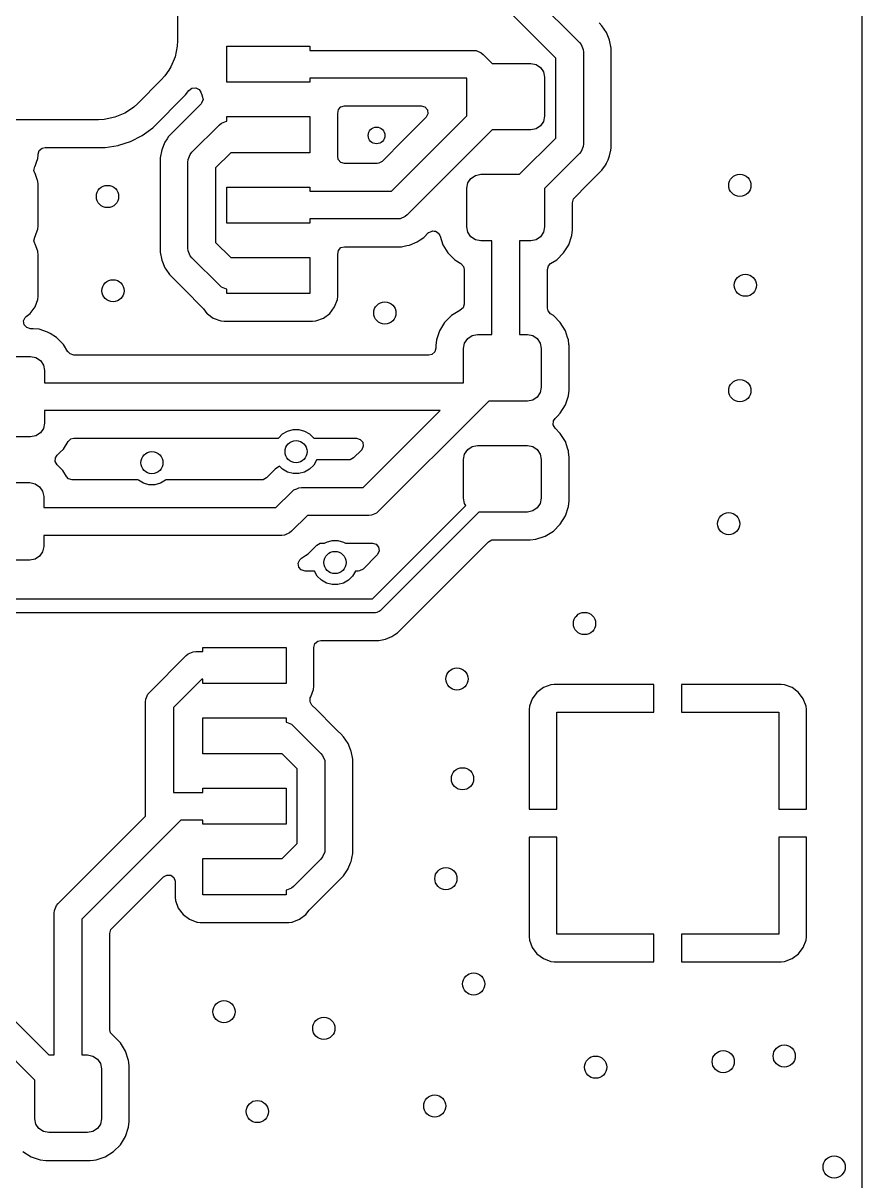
# Model space of a CAD drawing. Extents: x 2.03 to 8.88, y -5.74 to -2.97.
# Drawn here: x 8.283 to 8.878, y -4.309 to -3.487 of the extents above; entities that cross this region are included whole.
import ezdxf

# ---------------------------------------------------------------- set-up
doc = ezdxf.new("R2010")
doc.units = 0
doc.header["$MEASUREMENT"] = 0
doc.layers.add('BLACK', color=7, linetype='CONTINUOUS')

msp = doc.modelspace()

# ---------------------------------------------------------------- linework, layer by layer
at = {"layer": 'BLACK', "linetype": 'CONTINUOUS'}
for p, q in [((8.87793, -3.05134), (8.87793, -5.65929)), ((8.57511, -3.39855), (8.67747, -3.50091)), ((8.39222, -3.40551), (8.39222, -3.4997)), ((8.66067, -3.51195), (8.56407, -3.41535)), ((8.69346, -3.48904), (8.69142, -3.48699)), ((8.6967, -3.49388), (8.69346, -3.48904)), ((8.39222, -3.4997), (8.39203, -3.50356)), ((8.67747, -3.50091), (8.6787, -3.50241)), ((8.6986, -3.49848), (8.6967, -3.49388)), ((8.6967, -3.49388), (8.6967, -3.49388)), ((8.69892, -3.49926), (8.6986, -3.49848)), ((8.70006, -3.50496), (8.69892, -3.49926)), ((8.69892, -3.49926), (8.69892, -3.49926)), ((8.69892, -3.49926), (8.69892, -3.49926)), ((8.39203, -3.50356), (8.39053, -3.51113)), ((8.42717, -3.52913), (8.42717, -3.50354)), ((8.42717, -3.50354), (8.48622, -3.50354)), ((8.48622, -3.50354), (8.48622, -3.5065)), ((8.48622, -3.5065), (8.60217, -3.5065)), ((8.60217, -3.5065), (8.60409, -3.50669)), ((8.60409, -3.50669), (8.60763, -3.50815)), ((8.60763, -3.50815), (8.60763, -3.50815)), ((8.60763, -3.50815), (8.60913, -3.50938)), ((8.6787, -3.50241), (8.6787, -3.50241)), ((8.6787, -3.50241), (8.68017, -3.50595)), ((8.68017, -3.50595), (8.68035, -3.50787)), ((8.68035, -3.50787), (8.68035, -3.5728)), ((8.70006, -3.57571), (8.70006, -3.50496)), ((8.39053, -3.51113), (8.38758, -3.51826)), ((8.60913, -3.50938), (8.61549, -3.51575)), ((8.61549, -3.51575), (8.64291, -3.51575)), ((8.64291, -3.51575), (8.64668, -3.5165)), ((8.64668, -3.5165), (8.64987, -3.51863)), ((8.66067, -3.56872), (8.66067, -3.51195)), ((8.38329, -3.52468), (8.38069, -3.52754)), ((8.38603, -3.52058), (8.38329, -3.52468)), ((8.38758, -3.51826), (8.38603, -3.52058)), ((8.64987, -3.51863), (8.65201, -3.52182)), ((8.65201, -3.52182), (8.65276, -3.52559)), ((8.65276, -3.52559), (8.65276, -3.55315)), ((8.38069, -3.52754), (8.36406, -3.54418)), ((8.40023, -3.535), (8.40241, -3.53332)), ((8.40241, -3.53332), (8.40515, -3.53308)), ((8.40515, -3.53308), (8.40758, -3.53437)), ((8.48622, -3.52913), (8.42717, -3.52913)), ((8.59764, -3.52618), (8.48622, -3.52618)), ((8.48622, -3.52618), (8.48622, -3.52913)), ((8.59764, -3.55301), (8.59764, -3.52618)), ((8.37471, -3.5614), (8.39791, -3.53819)), ((8.39791, -3.53819), (8.40023, -3.535)), ((8.40758, -3.53437), (8.40876, -3.53616)), ((8.40876, -3.53616), (8.40969, -3.53867)), ((8.41031, -3.54142), (8.40935, -3.54399)), ((8.40969, -3.53867), (8.40972, -3.53873)), ((8.40972, -3.53873), (8.40974, -3.53879)), ((8.40974, -3.53879), (8.40982, -3.539)), ((8.40982, -3.539), (8.40978, -3.53901)), ((8.40978, -3.53901), (8.41031, -3.54142)), ((8.35736, -3.54933), (8.35478, -3.55106)), ((8.3612, -3.54677), (8.35736, -3.54933)), ((8.36406, -3.54418), (8.3612, -3.54677)), ((8.40889, -3.54452), (8.38646, -3.56695)), ((8.40935, -3.54399), (8.40889, -3.54452)), ((8.50589, -3.55129), (8.50637, -3.54858)), ((8.50637, -3.54858), (8.50825, -3.54657)), ((8.50825, -3.54657), (8.51074, -3.54589)), ((8.51074, -3.54589), (8.56511, -3.54589)), ((8.56511, -3.54589), (8.56775, -3.54666)), ((8.56775, -3.54666), (8.56955, -3.54874)), ((8.56955, -3.54874), (8.56994, -3.55146)), ((8.33622, -3.55571), (8.27362, -3.55571)), ((8.34008, -3.55552), (8.33622, -3.55571)), ((8.34765, -3.55401), (8.34008, -3.55552)), ((8.35478, -3.55106), (8.34765, -3.55401)), ((8.4219, -3.55938), (8.42339, -3.55815)), ((8.42339, -3.55815), (8.42694, -3.55669)), ((8.42339, -3.55815), (8.42339, -3.55815)), ((8.42694, -3.55669), (8.42717, -3.55666)), ((8.42717, -3.55666), (8.42717, -3.55354)), ((8.42717, -3.55354), (8.48622, -3.55354)), ((8.48622, -3.55354), (8.48622, -3.57913)), ((8.50593, -3.55166), (8.50589, -3.55129)), ((8.50593, -3.58102), (8.50593, -3.55166)), ((8.50593, -3.55166), (8.50593, -3.55166)), ((8.50593, -3.55166), (8.50593, -3.55166)), ((8.54415, -3.6065), (8.59764, -3.55301)), ((8.56856, -3.55422), (8.55291, -3.56987)), ((8.5688, -3.55396), (8.56856, -3.55422)), ((8.56994, -3.55146), (8.5688, -3.55396)), ((8.65201, -3.55692), (8.64987, -3.56011)), ((8.65276, -3.55315), (8.65201, -3.55692)), ((8.36718, -3.56686), (8.37471, -3.5614)), ((8.40245, -3.57883), (8.4219, -3.55938)), ((8.61549, -3.56299), (8.55519, -3.6233)), ((8.64291, -3.56299), (8.61549, -3.56299)), ((8.64668, -3.56224), (8.64291, -3.56299)), ((8.64987, -3.56011), (8.64668, -3.56224)), ((8.34087, -3.57541), (8.35005, -3.57396)), ((8.35005, -3.57396), (8.35054, -3.5738)), ((8.35054, -3.5738), (8.3589, -3.57109)), ((8.3589, -3.57109), (8.36718, -3.56686)), ((8.38322, -3.57179), (8.381, -3.57717)), ((8.38323, -3.57179), (8.38322, -3.57179)), ((8.3849, -3.56929), (8.38323, -3.57179)), ((8.38592, -3.56776), (8.3849, -3.56929)), ((8.38646, -3.56695), (8.38592, -3.56776)), ((8.55291, -3.56987), (8.53742, -3.58536)), ((8.6349, -3.59449), (8.66067, -3.56872)), ((8.68017, -3.57472), (8.67966, -3.57594)), ((8.68035, -3.5728), (8.68017, -3.57472)), ((8.29307, -3.58337), (8.29333, -3.58102)), ((8.29333, -3.5803), (8.2941, -3.57766)), ((8.29333, -3.58102), (8.29333, -3.5803)), ((8.2941, -3.57766), (8.29618, -3.57585)), ((8.29618, -3.57585), (8.29821, -3.57541)), ((8.29821, -3.57541), (8.34087, -3.57541)), ((8.381, -3.57717), (8.37986, -3.58288)), ((8.37986, -3.58288), (8.37986, -3.58288)), ((8.37986, -3.58288), (8.37986, -3.6498)), ((8.381, -3.57717), (8.381, -3.57717)), ((8.39976, -3.58387), (8.40123, -3.58032)), ((8.40123, -3.58032), (8.40245, -3.57883)), ((8.40123, -3.58032), (8.40123, -3.58032)), ((8.42998, -3.57913), (8.41925, -3.58986)), ((8.48622, -3.57913), (8.42998, -3.57913)), ((8.50589, -3.58139), (8.50593, -3.58102)), ((8.5063, -3.58394), (8.50589, -3.58139)), ((8.67747, -3.57976), (8.65276, -3.60447)), ((8.6787, -3.57826), (8.67747, -3.57976)), ((8.67966, -3.57594), (8.6787, -3.57826)), ((8.69778, -3.58418), (8.69892, -3.58141)), ((8.69892, -3.58141), (8.69975, -3.57725)), ((8.69975, -3.57725), (8.70006, -3.57571)), ((8.29033, -3.59169), (8.29091, -3.589)), ((8.29091, -3.589), (8.29094, -3.58897)), ((8.29094, -3.58897), (8.29109, -3.58867)), ((8.29109, -3.58867), (8.29217, -3.58579)), ((8.29217, -3.58579), (8.29307, -3.58337)), ((8.39957, -3.58579), (8.39976, -3.58387)), ((8.39957, -3.64689), (8.39957, -3.58579)), ((8.41925, -3.58986), (8.41925, -3.64281)), ((8.5081, -3.58602), (8.5063, -3.58394)), ((8.51074, -3.58679), (8.5081, -3.58602)), ((8.53397, -3.58679), (8.51074, -3.58679)), ((8.53501, -3.58668), (8.53397, -3.58679)), ((8.53742, -3.58536), (8.53501, -3.58668)), ((8.69346, -3.59163), (8.69594, -3.58793)), ((8.69594, -3.58793), (8.6967, -3.58679)), ((8.6967, -3.58679), (8.69676, -3.58664)), ((8.69676, -3.58664), (8.69778, -3.58418)), ((8.29105, -3.59363), (8.29033, -3.59169)), ((8.29093, -3.5937), (8.29105, -3.59363)), ((8.29109, -3.594), (8.29093, -3.5937)), ((8.29293, -3.59892), (8.29109, -3.594)), ((8.29307, -3.59931), (8.29293, -3.59892)), ((8.29333, -3.60166), (8.29307, -3.59931)), ((8.59839, -3.60056), (8.60052, -3.59737)), ((8.60052, -3.59737), (8.60371, -3.59524)), ((8.60371, -3.59524), (8.60748, -3.59449)), ((8.60748, -3.59449), (8.6349, -3.59449)), ((8.68305, -3.60204), (8.69346, -3.59163)), ((8.29333, -3.63102), (8.29333, -3.60166)), ((8.42717, -3.62913), (8.42717, -3.60354)), ((8.42717, -3.60354), (8.48622, -3.60354)), ((8.48622, -3.60354), (8.48622, -3.6065)), ((8.48622, -3.6065), (8.54415, -3.6065)), ((8.59764, -3.60433), (8.59839, -3.60056)), ((8.59764, -3.63189), (8.59764, -3.60433)), ((8.65276, -3.60447), (8.65276, -3.63189)), ((8.67389, -3.6112), (8.68305, -3.60204)), ((8.67246, -3.61465), (8.67324, -3.61202)), ((8.67246, -3.63386), (8.67246, -3.61465)), ((8.67324, -3.61202), (8.67389, -3.6112)), ((8.55519, -3.6233), (8.5537, -3.62452)), ((8.29307, -3.63337), (8.29333, -3.63102)), ((8.48622, -3.62913), (8.42717, -3.62913)), ((8.54823, -3.62618), (8.48622, -3.62618)), ((8.48622, -3.62618), (8.48622, -3.62913)), ((8.55015, -3.62599), (8.54823, -3.62618)), ((8.5537, -3.62452), (8.55015, -3.62599)), ((8.5537, -3.62452), (8.5537, -3.62452)), ((8.59839, -3.63566), (8.59764, -3.63189)), ((8.65276, -3.63189), (8.65201, -3.63566)), ((8.29033, -3.64169), (8.29091, -3.639)), ((8.29091, -3.639), (8.29094, -3.63897)), ((8.29094, -3.63897), (8.29109, -3.63867)), ((8.29109, -3.63867), (8.29187, -3.63659)), ((8.29187, -3.63659), (8.29307, -3.63337)), ((8.56441, -3.64106), (8.56706, -3.63929)), ((8.56706, -3.63929), (8.57043, -3.63592)), ((8.57043, -3.63592), (8.57058, -3.63579)), ((8.57058, -3.63579), (8.57166, -3.63531)), ((8.57166, -3.63531), (8.5727, -3.63475)), ((8.5727, -3.63475), (8.57291, -3.63476)), ((8.57291, -3.63476), (8.5731, -3.63468)), ((8.5731, -3.63468), (8.57427, -3.63486)), ((8.57427, -3.63486), (8.57544, -3.63494)), ((8.57544, -3.63494), (8.57561, -3.63507)), ((8.57561, -3.63507), (8.57582, -3.6351)), ((8.57582, -3.6351), (8.5767, -3.63589)), ((8.5767, -3.63589), (8.57765, -3.63659)), ((8.57765, -3.63659), (8.57777, -3.63684)), ((8.57777, -3.63684), (8.57787, -3.63693)), ((8.57787, -3.63693), (8.57794, -3.63715)), ((8.57794, -3.63715), (8.57837, -3.63798)), ((8.57837, -3.63798), (8.57852, -3.63842)), ((8.57852, -3.63842), (8.58052, -3.64446)), ((8.60052, -3.63885), (8.59839, -3.63566)), ((8.60371, -3.64098), (8.60052, -3.63885)), ((8.64987, -3.63885), (8.64668, -3.64098)), ((8.65201, -3.63566), (8.64987, -3.63885)), ((8.66987, -3.64446), (8.67205, -3.63791)), ((8.67205, -3.63791), (8.67246, -3.63386)), ((8.29105, -3.64363), (8.29033, -3.64169)), ((8.29093, -3.6437), (8.29105, -3.64363)), ((8.29109, -3.644), (8.29093, -3.6437)), ((8.29301, -3.64915), (8.29109, -3.644)), ((8.39976, -3.64881), (8.39957, -3.64689)), ((8.40123, -3.65236), (8.39976, -3.64881)), ((8.41925, -3.64281), (8.42998, -3.65354)), ((8.50589, -3.65129), (8.50637, -3.64858)), ((8.50637, -3.64858), (8.50825, -3.64657)), ((8.50825, -3.64657), (8.51074, -3.64589)), ((8.51074, -3.64589), (8.55114, -3.64589)), ((8.55114, -3.64589), (8.55498, -3.64512)), ((8.55498, -3.64512), (8.55685, -3.64475)), ((8.55685, -3.64475), (8.56222, -3.64252)), ((8.56222, -3.64252), (8.56441, -3.64106)), ((8.58052, -3.64446), (8.58415, -3.65034)), ((8.60748, -3.64173), (8.60371, -3.64098)), ((8.61535, -3.64173), (8.60748, -3.64173)), ((8.61535, -3.70827), (8.61535, -3.64173)), ((8.64291, -3.64173), (8.63504, -3.64173)), ((8.63504, -3.64173), (8.63504, -3.70827)), ((8.64668, -3.64098), (8.64291, -3.64173)), ((8.66625, -3.65034), (8.66987, -3.64446)), ((8.29307, -3.64931), (8.29301, -3.64915)), ((8.29333, -3.65166), (8.29307, -3.64931)), ((8.29333, -3.68102), (8.29333, -3.65166)), ((8.37986, -3.6498), (8.37986, -3.6498)), ((8.37986, -3.6498), (8.37986, -3.6498)), ((8.37986, -3.6498), (8.381, -3.65551)), ((8.381, -3.65551), (8.381, -3.65551)), ((8.381, -3.65551), (8.38322, -3.66089)), ((8.40245, -3.65385), (8.40123, -3.65236)), ((8.40123, -3.65236), (8.40123, -3.65236)), ((8.4219, -3.6733), (8.40245, -3.65385)), ((8.42998, -3.65354), (8.48622, -3.65354)), ((8.48622, -3.65354), (8.48622, -3.67913)), ((8.50593, -3.65166), (8.50589, -3.65129)), ((8.50593, -3.68102), (8.50593, -3.65166)), ((8.50593, -3.65166), (8.50593, -3.65166)), ((8.50593, -3.65166), (8.50593, -3.65166)), ((8.58415, -3.65034), (8.58903, -3.65522)), ((8.58903, -3.65522), (8.59333, -3.65788)), ((8.65706, -3.65788), (8.66136, -3.65522)), ((8.66136, -3.65522), (8.66625, -3.65034)), ((8.38322, -3.66089), (8.38322, -3.66089)), ((8.38322, -3.66089), (8.38322, -3.66089)), ((8.38322, -3.66089), (8.38394, -3.66195)), ((8.38394, -3.66195), (8.38646, -3.66573)), ((8.59333, -3.65788), (8.59517, -3.65992)), ((8.59517, -3.65992), (8.59565, -3.66203)), ((8.59565, -3.66203), (8.59565, -3.6866)), ((8.65474, -3.66203), (8.65552, -3.65939)), ((8.65474, -3.68942), (8.65474, -3.66203)), ((8.65552, -3.65939), (8.65706, -3.65788)), ((8.38646, -3.66573), (8.38646, -3.66573)), ((8.38646, -3.66573), (8.38646, -3.66573)), ((8.38646, -3.66573), (8.40109, -3.68035)), ((8.42339, -3.67452), (8.4219, -3.6733)), ((8.29307, -3.68337), (8.29333, -3.68102)), ((8.40109, -3.68035), (8.40591, -3.68517)), ((8.42694, -3.67599), (8.42339, -3.67452)), ((8.42339, -3.67452), (8.42339, -3.67452)), ((8.42717, -3.67601), (8.42694, -3.67599)), ((8.42717, -3.67913), (8.42717, -3.67601)), ((8.48622, -3.67913), (8.42717, -3.67913)), ((8.50567, -3.68337), (8.50593, -3.68102)), ((8.2877, -3.69321), (8.29109, -3.68867)), ((8.29109, -3.68867), (8.29307, -3.68337)), ((8.40591, -3.68517), (8.40591, -3.68517)), ((8.40591, -3.68517), (8.41002, -3.68929)), ((8.41002, -3.68929), (8.41006, -3.68931)), ((8.41006, -3.68931), (8.41025, -3.68951)), ((8.41025, -3.68951), (8.41032, -3.68962)), ((8.41032, -3.68962), (8.41072, -3.69004)), ((8.41072, -3.69004), (8.41309, -3.69321)), ((8.5003, -3.69321), (8.50369, -3.68867)), ((8.50369, -3.68867), (8.50567, -3.68337)), ((8.59487, -3.68923), (8.5928, -3.69104)), ((8.59565, -3.6866), (8.59487, -3.68923)), ((8.65522, -3.69153), (8.65474, -3.68942)), ((8.28297, -3.69854), (8.28411, -3.69604)), ((8.28411, -3.69604), (8.28488, -3.69532)), ((8.28488, -3.69532), (8.28658, -3.69405)), ((8.28658, -3.69405), (8.2877, -3.69321)), ((8.41309, -3.69321), (8.41309, -3.69321)), ((8.41309, -3.69321), (8.41309, -3.69321)), ((8.41309, -3.69321), (8.41347, -3.6935)), ((8.41347, -3.6935), (8.41762, -3.69661)), ((8.41762, -3.69661), (8.41762, -3.69661)), ((8.41762, -3.69661), (8.42293, -3.69859)), ((8.49045, -3.69859), (8.49576, -3.69661)), ((8.49576, -3.69661), (8.5003, -3.69321)), ((8.58667, -3.69478), (8.58178, -3.69966)), ((8.59255, -3.69115), (8.58667, -3.69478)), ((8.59275, -3.69105), (8.59255, -3.69115)), ((8.5928, -3.69104), (8.59275, -3.69105)), ((8.65706, -3.69358), (8.65522, -3.69153)), ((8.659, -3.69478), (8.65706, -3.69358)), ((8.66389, -3.69966), (8.659, -3.69478)), ((8.659, -3.69478), (8.659, -3.69478)), ((8.28336, -3.70126), (8.28297, -3.69854)), ((8.28516, -3.70334), (8.28336, -3.70126)), ((8.2878, -3.70411), (8.28516, -3.70334)), ((8.28986, -3.70411), (8.2878, -3.70411)), ((8.29391, -3.70453), (8.28986, -3.70411)), ((8.29994, -3.70653), (8.29391, -3.70453)), ((8.29391, -3.70453), (8.29391, -3.70453)), ((8.30047, -3.7067), (8.29994, -3.70653)), ((8.42293, -3.69859), (8.42293, -3.69859)), ((8.42293, -3.69859), (8.42321, -3.69862)), ((8.42321, -3.69862), (8.42528, -3.69884)), ((8.42528, -3.69884), (8.48811, -3.69884)), ((8.48811, -3.69884), (8.49045, -3.69859)), ((8.57816, -3.70554), (8.57746, -3.70765)), ((8.58178, -3.69966), (8.57816, -3.70554)), ((8.57816, -3.70554), (8.57816, -3.70554)), ((8.66751, -3.70554), (8.66389, -3.69966)), ((8.6691, -3.71033), (8.66751, -3.70554)), ((8.30184, -3.70755), (8.30047, -3.7067)), ((8.30047, -3.7067), (8.30047, -3.7067)), ((8.30634, -3.71033), (8.30184, -3.70755)), ((8.31123, -3.71521), (8.30634, -3.71033)), ((8.57598, -3.71209), (8.57557, -3.71614)), ((8.57746, -3.70765), (8.57598, -3.71209)), ((8.57598, -3.71209), (8.57598, -3.71209)), ((8.57598, -3.71209), (8.57598, -3.71209)), ((8.59528, -3.71811), (8.59602, -3.71434)), ((8.59602, -3.71434), (8.59816, -3.71115)), ((8.59816, -3.71115), (8.60135, -3.70902)), ((8.60135, -3.70902), (8.60512, -3.70827)), ((8.60512, -3.70827), (8.61535, -3.70827)), ((8.63504, -3.70827), (8.64055, -3.70827)), ((8.64055, -3.70827), (8.64432, -3.70902)), ((8.64432, -3.70902), (8.64751, -3.71115)), ((8.64751, -3.71115), (8.64964, -3.71434)), ((8.64964, -3.71434), (8.65039, -3.71811)), ((8.66968, -3.71209), (8.6691, -3.71033)), ((8.67003, -3.71543), (8.66968, -3.71209)), ((8.66968, -3.71209), (8.66968, -3.71209)), ((8.31446, -3.72045), (8.31123, -3.71521)), ((8.31449, -3.7205), (8.31446, -3.72045)), ((8.316, -3.72204), (8.31449, -3.7205)), ((8.31864, -3.72281), (8.316, -3.72204)), ((8.57069, -3.72281), (8.31864, -3.72281)), ((8.57272, -3.72237), (8.57069, -3.72281)), ((8.5748, -3.72057), (8.57272, -3.72237)), ((8.57557, -3.71793), (8.5748, -3.72057)), ((8.57557, -3.71614), (8.57557, -3.71793)), ((8.59528, -3.74252), (8.59528, -3.71811)), ((8.65039, -3.71811), (8.65039, -3.74567)), ((8.6701, -3.71614), (8.67003, -3.71543)), ((8.6701, -3.74764), (8.6701, -3.71614)), ((8.26132, -3.72382), (8.28789, -3.72382)), ((8.28789, -3.72382), (8.29166, -3.72457)), ((8.29166, -3.72457), (8.29485, -3.7267)), ((8.29485, -3.7267), (8.29699, -3.72989)), ((8.29699, -3.72989), (8.29774, -3.73366)), ((8.29774, -3.73366), (8.29774, -3.74252)), ((8.29774, -3.74252), (8.59528, -3.74252)), ((8.65039, -3.74567), (8.64964, -3.74944)), ((8.66968, -3.75168), (8.6701, -3.74764)), ((8.61313, -3.75551), (8.60932, -3.75932)), ((8.64055, -3.75551), (8.61313, -3.75551)), ((8.64432, -3.75476), (8.64055, -3.75551)), ((8.64751, -3.75263), (8.64432, -3.75476)), ((8.64964, -3.74944), (8.64751, -3.75263)), ((8.66751, -3.75824), (8.66968, -3.75168)), ((8.5786, -3.7622), (8.29774, -3.7622)), ((8.29774, -3.7622), (8.29774, -3.77106)), ((8.52388, -3.81693), (8.5786, -3.7622)), ((8.60932, -3.75932), (8.53491, -3.83373)), ((8.60932, -3.75932), (8.60932, -3.75932)), ((8.66389, -3.76412), (8.66751, -3.75824)), ((8.29774, -3.77106), (8.29699, -3.77483)), ((8.65888, -3.7723), (8.65908, -3.76955)), ((8.6602, -3.77471), (8.65888, -3.7723)), ((8.65908, -3.76955), (8.6602, -3.76781)), ((8.6602, -3.76781), (8.66188, -3.76612)), ((8.66188, -3.76612), (8.66389, -3.76412)), ((8.29166, -3.78016), (8.28789, -3.78091)), ((8.29485, -3.77802), (8.29166, -3.78016)), ((8.29699, -3.77483), (8.29485, -3.77802)), ((8.46388, -3.78175), (8.46679, -3.77884)), ((8.46679, -3.77884), (8.47035, -3.77679)), ((8.47035, -3.77679), (8.47432, -3.77573)), ((8.47432, -3.77573), (8.47843, -3.77573)), ((8.47843, -3.77573), (8.4824, -3.77679)), ((8.4824, -3.77679), (8.48596, -3.77884)), ((8.48596, -3.77884), (8.48887, -3.78175)), ((8.66389, -3.7784), (8.6602, -3.77471)), ((8.66751, -3.78428), (8.66389, -3.7784)), ((8.28789, -3.78091), (8.26132, -3.78091)), ((8.31123, -3.78951), (8.31449, -3.78423)), ((8.31449, -3.78423), (8.31653, -3.78239)), ((8.31653, -3.78239), (8.31864, -3.78191)), ((8.31864, -3.78191), (8.46379, -3.78191)), ((8.46379, -3.78191), (8.46388, -3.78175)), ((8.48887, -3.78175), (8.48896, -3.78191)), ((8.48896, -3.78191), (8.51924, -3.78191)), ((8.51924, -3.78191), (8.52188, -3.78268)), ((8.52188, -3.78268), (8.52368, -3.78476)), ((8.52408, -3.78749), (8.52293, -3.78999)), ((8.52368, -3.78476), (8.52408, -3.78749)), ((8.59816, -3.78989), (8.60135, -3.78776)), ((8.60135, -3.78776), (8.60512, -3.78701)), ((8.60512, -3.78701), (8.64055, -3.78701)), ((8.64055, -3.78701), (8.64432, -3.78776)), ((8.64432, -3.78776), (8.64751, -3.78989)), ((8.66925, -3.78951), (8.66751, -3.78428)), ((8.30548, -3.79843), (8.30568, -3.79569)), ((8.30568, -3.79569), (8.3068, -3.79394)), ((8.3068, -3.79394), (8.30889, -3.79186)), ((8.30889, -3.79186), (8.31123, -3.78951)), ((8.51714, -3.79579), (8.51473, -3.79711)), ((8.52269, -3.79024), (8.51714, -3.79579)), ((8.52293, -3.78999), (8.52269, -3.79024)), ((8.59528, -3.79685), (8.59602, -3.79308)), ((8.59528, -3.82441), (8.59528, -3.79685)), ((8.59602, -3.79308), (8.59816, -3.78989)), ((8.64751, -3.78989), (8.64964, -3.79308)), ((8.64964, -3.79308), (8.65039, -3.79685)), ((8.65039, -3.79685), (8.65039, -3.82441)), ((8.66968, -3.79083), (8.66925, -3.78951)), ((8.67005, -3.79443), (8.66968, -3.79083)), ((8.66968, -3.79083), (8.66968, -3.79083)), ((8.6701, -3.79488), (8.67005, -3.79443)), ((8.6701, -3.82638), (8.6701, -3.79488)), ((8.3068, -3.80084), (8.30548, -3.79843)), ((8.31074, -3.80478), (8.3068, -3.80084)), ((8.31339, -3.80908), (8.31074, -3.80478)), ((8.46148, -3.80382), (8.45992, -3.80538)), ((8.46466, -3.8017), (8.46148, -3.80382)), ((8.46148, -3.80382), (8.46148, -3.80382)), ((8.46679, -3.80383), (8.46466, -3.8017)), ((8.47035, -3.80589), (8.46679, -3.80383)), ((8.48596, -3.80383), (8.4824, -3.80589)), ((8.48887, -3.80093), (8.48596, -3.80383)), ((8.49093, -3.79737), (8.48887, -3.80093)), ((8.49096, -3.79722), (8.49093, -3.79737)), ((8.51369, -3.79722), (8.49096, -3.79722)), ((8.51473, -3.79711), (8.51369, -3.79722)), ((8.25984, -3.81339), (8.2874, -3.81339)), ((8.2874, -3.81339), (8.29117, -3.81414)), ((8.31491, -3.81062), (8.31339, -3.80908)), ((8.31754, -3.8114), (8.31491, -3.81062)), ((8.36412, -3.8114), (8.31754, -3.8114)), ((8.36443, -3.81171), (8.36412, -3.8114)), ((8.36799, -3.81376), (8.36443, -3.81171)), ((8.3836, -3.81171), (8.38004, -3.81376)), ((8.38391, -3.8114), (8.3836, -3.81171)), ((8.45188, -3.8114), (8.38391, -3.8114)), ((8.45292, -3.81129), (8.45188, -3.8114)), ((8.45533, -3.80997), (8.45292, -3.81129)), ((8.45992, -3.80538), (8.45533, -3.80997)), ((8.47432, -3.80695), (8.47035, -3.80589)), ((8.47843, -3.80695), (8.47432, -3.80695)), ((8.4824, -3.80589), (8.47843, -3.80695)), ((8.29117, -3.81414), (8.29436, -3.81627)), ((8.29436, -3.81627), (8.29649, -3.81946)), ((8.29649, -3.81946), (8.29724, -3.82323)), ((8.37196, -3.81483), (8.36799, -3.81376)), ((8.37607, -3.81483), (8.37196, -3.81483)), ((8.38004, -3.81376), (8.37607, -3.81483)), ((8.46206, -3.8311), (8.47336, -3.81981)), ((8.47336, -3.81981), (8.47485, -3.81859)), ((8.47485, -3.81859), (8.47693, -3.81773)), ((8.47693, -3.81773), (8.47839, -3.81712)), ((8.47839, -3.81712), (8.48031, -3.81693)), ((8.48031, -3.81693), (8.52388, -3.81693)), ((8.29724, -3.82323), (8.29724, -3.8311)), ((8.53064, -3.89587), (8.59695, -3.82956)), ((8.59602, -3.82818), (8.59528, -3.82441)), ((8.59695, -3.82956), (8.59602, -3.82818)), ((8.64964, -3.82818), (8.64751, -3.83137)), ((8.65039, -3.82441), (8.64964, -3.82818)), ((8.66968, -3.83043), (8.6701, -3.82638)), ((8.29724, -3.8311), (8.46206, -3.8311)), ((8.48439, -3.83661), (8.4731, -3.8479)), ((8.52795, -3.83661), (8.48439, -3.83661)), ((8.52987, -3.83643), (8.52795, -3.83661)), ((8.53342, -3.83496), (8.52987, -3.83643)), ((8.53491, -3.83373), (8.53342, -3.83496)), ((8.53342, -3.83496), (8.53342, -3.83496)), ((8.60617, -3.83425), (8.53616, -3.90427)), ((8.64055, -3.83425), (8.60617, -3.83425)), ((8.64432, -3.8335), (8.64055, -3.83425)), ((8.64751, -3.83137), (8.64432, -3.8335)), ((8.66389, -3.84286), (8.66751, -3.83698)), ((8.66751, -3.83698), (8.66968, -3.83043)), ((8.659, -3.84774), (8.66389, -3.84286)), ((8.46614, -3.85079), (8.29724, -3.85079)), ((8.29724, -3.85079), (8.29724, -3.85866)), ((8.46806, -3.8506), (8.46614, -3.85079)), ((8.47161, -3.84913), (8.46806, -3.8506)), ((8.4731, -3.8479), (8.47161, -3.84913)), ((8.47161, -3.84913), (8.47161, -3.84913)), ((8.49791, -3.85553), (8.50188, -3.85447)), ((8.50188, -3.85447), (8.50599, -3.85447)), ((8.50599, -3.85447), (8.50996, -3.85553)), ((8.6129, -3.85539), (8.61532, -3.85407)), ((8.61532, -3.85407), (8.61636, -3.85396)), ((8.61636, -3.85396), (8.64252, -3.85396)), ((8.64252, -3.85396), (8.64657, -3.85354)), ((8.64252, -3.85396), (8.64252, -3.85396)), ((8.64657, -3.85354), (8.65312, -3.85137)), ((8.65312, -3.85137), (8.659, -3.84774)), ((8.29649, -3.86243), (8.29436, -3.86562)), ((8.29724, -3.85866), (8.29649, -3.86243)), ((8.48498, -3.8639), (8.49112, -3.85775)), ((8.49112, -3.85775), (8.49354, -3.85643)), ((8.49354, -3.85643), (8.49458, -3.85632)), ((8.49458, -3.85632), (8.49654, -3.85632)), ((8.49654, -3.85632), (8.49791, -3.85553)), ((8.50996, -3.85553), (8.51133, -3.85632)), ((8.51133, -3.85632), (8.53053, -3.85632)), ((8.53053, -3.85632), (8.53317, -3.85709)), ((8.53317, -3.85709), (8.53497, -3.85917)), ((8.53537, -3.8619), (8.53422, -3.8644)), ((8.53497, -3.85917), (8.53537, -3.8619)), ((8.55208, -3.91621), (8.6129, -3.85539)), ((8.2874, -3.8685), (8.25984, -3.8685)), ((8.29117, -3.86775), (8.2874, -3.8685)), ((8.29436, -3.86562), (8.29117, -3.86775)), ((8.47788, -3.87058), (8.47902, -3.86808)), ((8.47827, -3.87331), (8.47788, -3.87058)), ((8.47902, -3.86808), (8.48, -3.86722)), ((8.48, -3.86722), (8.48021, -3.86708)), ((8.48021, -3.86708), (8.48301, -3.86521)), ((8.48301, -3.86521), (8.48498, -3.8639)), ((8.53399, -3.86465), (8.52391, -3.87473)), ((8.53422, -3.8644), (8.53399, -3.86465)), ((8.48007, -3.87539), (8.47827, -3.87331)), ((8.48271, -3.87616), (8.48007, -3.87539)), ((8.48942, -3.87616), (8.48271, -3.87616)), ((8.49144, -3.87967), (8.48942, -3.87616)), ((8.51845, -3.87616), (8.51643, -3.87967)), ((8.52045, -3.87616), (8.51845, -3.87616)), ((8.52149, -3.87605), (8.52045, -3.87616)), ((8.52391, -3.87473), (8.52149, -3.87605)), ((8.49435, -3.88257), (8.49144, -3.87967)), ((8.49791, -3.88463), (8.49435, -3.88257)), ((8.50188, -3.88569), (8.49791, -3.88463)), ((8.50599, -3.88569), (8.50188, -3.88569)), ((8.50996, -3.88463), (8.50599, -3.88569)), ((8.51352, -3.88257), (8.50996, -3.88463)), ((8.51643, -3.87967), (8.51352, -3.88257)), ((8.05164, -3.89587), (8.53064, -3.89587)), ((8.53268, -3.90571), (8.04961, -3.90571)), ((8.53364, -3.90561), (8.53268, -3.90571)), ((8.53416, -3.9054), (8.53364, -3.90561)), ((8.53364, -3.90561), (8.53364, -3.90561)), ((8.53541, -3.90488), (8.53416, -3.9054)), ((8.53616, -3.90427), (8.53541, -3.90488)), ((8.53541, -3.90488), (8.53541, -3.90488)), ((8.54636, -3.92126), (8.54838, -3.91992)), ((8.54838, -3.91992), (8.55181, -3.91649)), ((8.55181, -3.91649), (8.55208, -3.91621)), ((8.55181, -3.91649), (8.55181, -3.91649)), ((8.55208, -3.91621), (8.55208, -3.91621)), ((8.489, -3.9303), (8.48977, -3.92766)), ((8.48977, -3.92766), (8.49185, -3.92585)), ((8.49185, -3.92585), (8.49388, -3.92541)), ((8.49388, -3.92541), (8.5351, -3.92541)), ((8.5351, -3.92541), (8.53748, -3.92494)), ((8.53748, -3.92494), (8.53986, -3.92447)), ((8.53986, -3.92447), (8.54155, -3.92377)), ((8.54155, -3.92377), (8.54434, -3.92261)), ((8.54434, -3.92261), (8.54636, -3.92126)), ((8.37247, -3.96204), (8.39836, -3.93615)), ((8.39836, -3.93615), (8.39985, -3.93493)), ((8.39985, -3.93493), (8.40339, -3.93346)), ((8.39985, -3.93493), (8.39985, -3.93493)), ((8.40339, -3.93346), (8.40531, -3.93327)), ((8.40531, -3.93327), (8.41024, -3.93327)), ((8.41024, -3.93327), (8.41024, -3.93031)), ((8.41024, -3.93031), (8.46929, -3.93031)), ((8.46929, -3.93031), (8.46929, -3.95591)), ((8.489, -3.95779), (8.489, -3.9303)), ((8.40939, -3.95295), (8.38927, -3.97307)), ((8.41024, -3.95295), (8.40939, -3.95295)), ((8.41024, -3.95591), (8.41024, -3.95295)), ((8.46929, -3.95591), (8.41024, -3.95591)), ((8.48676, -3.96545), (8.48874, -3.96014)), ((8.48874, -3.96014), (8.489, -3.95779)), ((8.65189, -3.95892), (8.64735, -3.96232)), ((8.65719, -3.95694), (8.65189, -3.95892)), ((8.65189, -3.95892), (8.65189, -3.95892)), ((8.65953, -3.95669), (8.65719, -3.95694)), ((8.65719, -3.95694), (8.65719, -3.95694)), ((8.73031, -3.95669), (8.65953, -3.95669)), ((8.73031, -3.97638), (8.73031, -3.95669)), ((8.82078, -3.95669), (8.75, -3.95669)), ((8.75, -3.95669), (8.75, -3.97638)), ((8.82312, -3.95694), (8.82078, -3.95669)), ((8.82313, -3.95694), (8.82312, -3.95694)), ((8.82843, -3.95892), (8.82313, -3.95694)), ((8.83296, -3.96232), (8.82843, -3.95892)), ((8.82843, -3.95892), (8.82843, -3.95892)), ((8.36959, -3.969), (8.36978, -3.96708)), ((8.36959, -4.05016), (8.36959, -3.969)), ((8.36978, -3.96708), (8.37125, -3.96353)), ((8.37125, -3.96353), (8.37247, -3.96204)), ((8.37125, -3.96353), (8.37125, -3.96353)), ((8.48625, -3.96888), (8.48644, -3.96613)), ((8.48757, -3.97129), (8.48625, -3.96888)), ((8.48644, -3.96613), (8.48673, -3.9655)), ((8.48673, -3.9655), (8.48676, -3.96545)), ((8.48676, -3.96545), (8.48676, -3.96545)), ((8.64396, -3.96685), (8.64198, -3.97215)), ((8.64735, -3.96232), (8.64396, -3.96685)), ((8.64396, -3.96685), (8.64396, -3.96685)), ((8.64735, -3.96232), (8.64735, -3.96232)), ((8.83635, -3.96685), (8.83296, -3.96232)), ((8.83296, -3.96232), (8.83296, -3.96232)), ((8.83833, -3.97215), (8.83635, -3.96685)), ((8.83635, -3.96685), (8.83635, -3.96685)), ((8.38927, -3.97307), (8.38927, -4.03339)), ((8.49077, -3.97449), (8.48757, -3.97129)), ((8.49409, -3.97782), (8.49077, -3.97449)), ((8.64198, -3.97215), (8.64173, -3.97449)), ((8.64173, -3.97449), (8.64173, -4.04528)), ((8.64198, -3.97215), (8.64198, -3.97215)), ((8.66142, -4.04528), (8.66142, -3.97638)), ((8.66142, -3.97638), (8.73031, -3.97638)), ((8.75, -3.97638), (8.8189, -3.97638)), ((8.8189, -3.97638), (8.8189, -4.04528)), ((8.83858, -3.97449), (8.83833, -3.97215)), ((8.83833, -3.97215), (8.83833, -3.97215)), ((8.83858, -4.04528), (8.83858, -3.97449)), ((8.83858, -3.97449), (8.83858, -3.97449)), ((8.41024, -4.00591), (8.41024, -3.98031)), ((8.41024, -3.98031), (8.46929, -3.98031)), ((8.46929, -3.98031), (8.46929, -3.98343)), ((8.46929, -3.98343), (8.46952, -3.98346)), ((8.46952, -3.98346), (8.47307, -3.98493)), ((8.47307, -3.98493), (8.47307, -3.98493)), ((8.47307, -3.98493), (8.47456, -3.98615)), ((8.50011, -3.98384), (8.49409, -3.97782)), ((8.49409, -3.97782), (8.49409, -3.97782)), ((8.50588, -3.98961), (8.50011, -3.98384)), ((8.47456, -3.98615), (8.49401, -4.0056)), ((8.50805, -3.99178), (8.50588, -3.98961)), ((8.51, -3.99372), (8.50805, -3.99178)), ((8.51323, -3.99856), (8.51, -3.99372)), ((8.51527, -4.00348), (8.51323, -3.99856)), ((8.51323, -3.99856), (8.51323, -3.99856)), ((8.46647, -4.00591), (8.41024, -4.00591)), ((8.4772, -4.01664), (8.46647, -4.00591)), ((8.49401, -4.0056), (8.49523, -4.00709)), ((8.49523, -4.00709), (8.49523, -4.00709)), ((8.49523, -4.00709), (8.4967, -4.01064)), ((8.4967, -4.01064), (8.49689, -4.01256)), ((8.51546, -4.00394), (8.51527, -4.00348)), ((8.51659, -4.00965), (8.51546, -4.00394)), ((8.51546, -4.00394), (8.51546, -4.00394)), ((8.51546, -4.00394), (8.51546, -4.00394)), ((8.51659, -4.07657), (8.51659, -4.00965)), ((8.4772, -4.06958), (8.4772, -4.01664)), ((8.49689, -4.01256), (8.49689, -4.07366)), ((8.38927, -4.03339), (8.39055, -4.03327)), ((8.39055, -4.03327), (8.41024, -4.03327)), ((8.41024, -4.03327), (8.41024, -4.03031)), ((8.41024, -4.03031), (8.46929, -4.03031)), ((8.46929, -4.03031), (8.46929, -4.05591)), ((8.30761, -4.11213), (8.36959, -4.05016)), ((8.64173, -4.04528), (8.66142, -4.04528)), ((8.8189, -4.04528), (8.83858, -4.04528)), ((8.39463, -4.05295), (8.38639, -4.06119)), ((8.41024, -4.05295), (8.39463, -4.05295)), ((8.41024, -4.05591), (8.41024, -4.05295)), ((8.46929, -4.05591), (8.41024, -4.05591)), ((8.38639, -4.06119), (8.32441, -4.12317)), ((8.66142, -4.06496), (8.64173, -4.06496)), ((8.64173, -4.06496), (8.64173, -4.13574)), ((8.66142, -4.13386), (8.66142, -4.06496)), ((8.83858, -4.06496), (8.8189, -4.06496)), ((8.8189, -4.06496), (8.8189, -4.13386)), ((8.83858, -4.13574), (8.83858, -4.06496)), ((8.46647, -4.08031), (8.4772, -4.06958)), ((8.4967, -4.07558), (8.49523, -4.07913)), ((8.49689, -4.07366), (8.4967, -4.07558)), ((8.41024, -4.10591), (8.41024, -4.08031)), ((8.41024, -4.08031), (8.46647, -4.08031)), ((8.49401, -4.08062), (8.47456, -4.10007)), ((8.49523, -4.07913), (8.49401, -4.08062)), ((8.49523, -4.07913), (8.49523, -4.07913)), ((8.51333, -4.08741), (8.515, -4.08339)), ((8.515, -4.08339), (8.51546, -4.08228)), ((8.51546, -4.08228), (8.51562, -4.08148)), ((8.51562, -4.08148), (8.51593, -4.0799)), ((8.51593, -4.0799), (8.51659, -4.07657)), ((8.3822, -4.09325), (8.38461, -4.09193)), ((8.38461, -4.09193), (8.38736, -4.09213)), ((8.38736, -4.09213), (8.38956, -4.09378)), ((8.49816, -4.10433), (8.51, -4.0925)), ((8.51, -4.0925), (8.51323, -4.08766)), ((8.51323, -4.08766), (8.51333, -4.08741)), ((8.34554, -4.1299), (8.3822, -4.09325)), ((8.38956, -4.09378), (8.39052, -4.09635)), ((8.39052, -4.09635), (8.39053, -4.0967)), ((8.39053, -4.0967), (8.39053, -4.10779)), ((8.47456, -4.10007), (8.47307, -4.10129)), ((8.39053, -4.10779), (8.39053, -4.10779)), ((8.39053, -4.10779), (8.39078, -4.11014)), ((8.46929, -4.10591), (8.41024, -4.10591)), ((8.46952, -4.10276), (8.46929, -4.10279)), ((8.46929, -4.10279), (8.46929, -4.10591)), ((8.47307, -4.10129), (8.46952, -4.10276)), ((8.47307, -4.10129), (8.47307, -4.10129)), ((8.48626, -4.11623), (8.49816, -4.10433)), ((8.30472, -4.11909), (8.30491, -4.11717)), ((8.30491, -4.11717), (8.30638, -4.11363)), ((8.30638, -4.11363), (8.30761, -4.11213)), ((8.30638, -4.11363), (8.30638, -4.11363)), ((8.39078, -4.11014), (8.39276, -4.11545)), ((8.39276, -4.11545), (8.39276, -4.11545)), ((8.39276, -4.11545), (8.39616, -4.11998)), ((8.48337, -4.11998), (8.48574, -4.11681)), ((8.48574, -4.11681), (8.48628, -4.11625)), ((8.48628, -4.11625), (8.48626, -4.11623)), ((8.30472, -4.21969), (8.30472, -4.11909)), ((8.32441, -4.12317), (8.32441, -4.21969)), ((8.39616, -4.11998), (8.39616, -4.11998)), ((8.39616, -4.11998), (8.4007, -4.12338)), ((8.4007, -4.12338), (8.4007, -4.12338)), ((8.4007, -4.12338), (8.406, -4.12536)), ((8.406, -4.12536), (8.406, -4.12536)), ((8.406, -4.12536), (8.40628, -4.12539)), ((8.40628, -4.12539), (8.40835, -4.12561)), ((8.40835, -4.12561), (8.47118, -4.12561)), ((8.47118, -4.12561), (8.47352, -4.12536)), ((8.47352, -4.12536), (8.47883, -4.12338)), ((8.47883, -4.12338), (8.48337, -4.11998)), ((8.34411, -4.13336), (8.34489, -4.13072)), ((8.34411, -4.13574), (8.34411, -4.13336)), ((8.34489, -4.13072), (8.34554, -4.1299)), ((8.73031, -4.13386), (8.66142, -4.13386)), ((8.73031, -4.15354), (8.73031, -4.13386)), ((8.8189, -4.13386), (8.75, -4.13386)), ((8.75, -4.13386), (8.75, -4.15354)), ((8.34411, -4.20181), (8.34411, -4.13574)), ((8.64173, -4.13574), (8.64198, -4.13809)), ((8.64198, -4.13809), (8.64198, -4.13809)), ((8.64198, -4.13809), (8.64396, -4.14339)), ((8.83635, -4.14339), (8.83833, -4.13809)), ((8.83833, -4.13809), (8.83858, -4.13574)), ((8.83833, -4.13809), (8.83833, -4.13809)), ((8.83858, -4.13574), (8.83858, -4.13574)), ((8.64396, -4.14339), (8.64396, -4.14339)), ((8.64396, -4.14339), (8.64735, -4.14792)), ((8.64735, -4.14792), (8.64735, -4.14792)), ((8.64735, -4.14792), (8.65189, -4.15131)), ((8.82843, -4.15131), (8.83296, -4.14792)), ((8.83296, -4.14792), (8.83635, -4.14339)), ((8.83296, -4.14792), (8.83296, -4.14792)), ((8.83635, -4.14339), (8.83635, -4.14339)), ((8.65189, -4.15131), (8.65189, -4.15131)), ((8.65189, -4.15131), (8.65719, -4.15329)), ((8.65719, -4.15329), (8.65719, -4.15329)), ((8.65719, -4.15329), (8.65953, -4.15354)), ((8.65953, -4.15354), (8.65953, -4.15354)), ((8.65953, -4.15354), (8.73031, -4.15354)), ((8.75, -4.15354), (8.82078, -4.15354)), ((8.82078, -4.15354), (8.82312, -4.15329)), ((8.82078, -4.15354), (8.82078, -4.15354)), ((8.82312, -4.15329), (8.82313, -4.15329)), ((8.82313, -4.15329), (8.82843, -4.15131)), ((8.82843, -4.15131), (8.82843, -4.15131)), ((8.2483, -4.16706), (8.30093, -4.21969)), ((8.29094, -4.23754), (8.23726, -4.18386)), ((8.34459, -4.20392), (8.34411, -4.20181)), ((8.34643, -4.20597), (8.34459, -4.20392)), ((8.3468, -4.20619), (8.34643, -4.20597)), ((8.35168, -4.21108), (8.3468, -4.20619)), ((8.3468, -4.20619), (8.3468, -4.20619)), ((8.35531, -4.21696), (8.35168, -4.21108)), ((8.30093, -4.21969), (8.30472, -4.21969)), ((8.32441, -4.21969), (8.32835, -4.21969)), ((8.32835, -4.21969), (8.33211, -4.22043)), ((8.33211, -4.22043), (8.33531, -4.22257)), ((8.33531, -4.22257), (8.33744, -4.22576)), ((8.35748, -4.22351), (8.35531, -4.21696)), ((8.35763, -4.22499), (8.35748, -4.22351)), ((8.35748, -4.22351), (8.35748, -4.22351)), ((8.33744, -4.22576), (8.33819, -4.22953)), ((8.33819, -4.22953), (8.33819, -4.26496)), ((8.35789, -4.22756), (8.35763, -4.22499)), ((8.35789, -4.26693), (8.35789, -4.22756)), ((8.29094, -4.26496), (8.29094, -4.23754)), ((8.29169, -4.26873), (8.29094, -4.26496)), ((8.33819, -4.26496), (8.33744, -4.26873)), ((8.29383, -4.27192), (8.29169, -4.26873)), ((8.29702, -4.27405), (8.29383, -4.27192)), ((8.33531, -4.27192), (8.33211, -4.27405)), ((8.33744, -4.26873), (8.33531, -4.27192)), ((8.35531, -4.27753), (8.35748, -4.27098)), ((8.35748, -4.27098), (8.35789, -4.26693)), ((8.30079, -4.2748), (8.29702, -4.27405)), ((8.32835, -4.2748), (8.30079, -4.2748)), ((8.33211, -4.27405), (8.32835, -4.2748)), ((8.35168, -4.28341), (8.35531, -4.27753)), ((8.28234, -4.2883), (8.28822, -4.29192)), ((8.34092, -4.29192), (8.3468, -4.2883)), ((8.3468, -4.2883), (8.35168, -4.28341)), ((8.28822, -4.29192), (8.29477, -4.29409)), ((8.29477, -4.29409), (8.29882, -4.29451)), ((8.29882, -4.29451), (8.33032, -4.29451)), ((8.33032, -4.29451), (8.33253, -4.29428)), ((8.33032, -4.29451), (8.33032, -4.29451)), ((8.33032, -4.29451), (8.33032, -4.29451)), ((8.33253, -4.29428), (8.33436, -4.29409)), ((8.33436, -4.29409), (8.34092, -4.29192))]:
    msp.add_line(p, q, dxfattribs=at)
at = {"layer": 'BLACK'}
for centre, radius in [((8.53346, -3.56693), 0.00591), ((8.79134, -3.60236), 0.00787), ((8.34252, -3.61024), 0.00787), ((8.79528, -3.67323), 0.00787), ((8.34646, -3.67717), 0.00787), ((8.53937, -3.69291), 0.00787), ((8.79134, -3.74803), 0.00787), ((8.47638, -3.79134), 0.00787), ((8.37402, -3.79921), 0.00787), ((8.78346, -3.84252), 0.00787), ((8.50394, -3.87008), 0.00787), ((8.6811, -3.91339), 0.00787), ((8.59055, -3.95276), 0.00787), ((8.59449, -4.02362), 0.00787), ((8.58268, -4.09449), 0.00787), ((8.60236, -4.16929), 0.00787), ((8.4252, -4.18898), 0.00787), ((8.49606, -4.20079), 0.00787), ((8.82283, -4.22047), 0.00787), ((8.68898, -4.22835), 0.00787), ((8.77953, -4.22441), 0.00787), ((8.5748, -4.25591), 0.00787), ((8.44882, -4.25984), 0.00787), ((8.85827, -4.29921), 0.00787)]:
    msp.add_circle(centre, radius, dxfattribs=at)
at = {"layer": 'WHITE'}
for centre, radius in [((8.53346, -3.56693), 0.00591), ((8.79134, -3.60236), 0.00787), ((8.34252, -3.61024), 0.00787), ((8.79528, -3.67323), 0.00787), ((8.34646, -3.67717), 0.00787), ((8.53937, -3.69291), 0.00787), ((8.79134, -3.74803), 0.00787), ((8.47638, -3.79134), 0.00787), ((8.37402, -3.79921), 0.00787), ((8.78346, -3.84252), 0.00787), ((8.50394, -3.87008), 0.00787), ((8.6811, -3.91339), 0.00787), ((8.59055, -3.95276), 0.00787), ((8.59449, -4.02362), 0.00787), ((8.58268, -4.09449), 0.00787), ((8.60236, -4.16929), 0.00787), ((8.4252, -4.18898), 0.00787), ((8.49606, -4.20079), 0.00787), ((8.82283, -4.22047), 0.00787), ((8.68898, -4.22835), 0.00787), ((8.77953, -4.22441), 0.00787), ((8.5748, -4.25591), 0.00787), ((8.44882, -4.25984), 0.00787), ((8.85827, -4.29921), 0.00787)]:
    msp.add_circle(centre, radius, dxfattribs=at)

doc.saveas('drawing.dxf')
